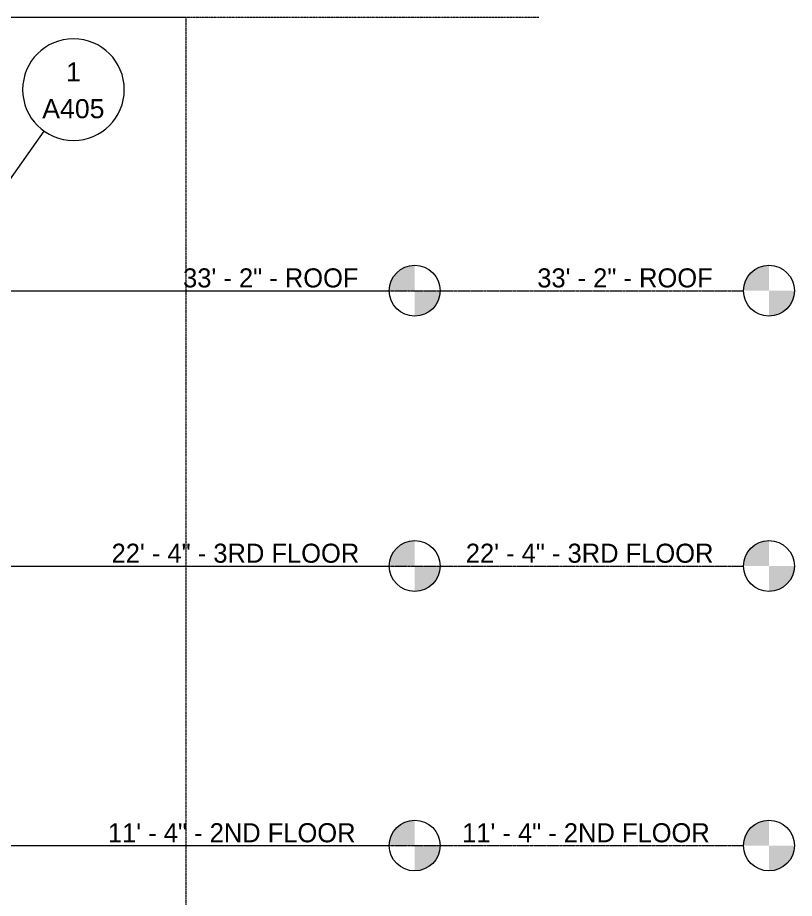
# Model space of a CAD drawing. Header units: inches. Extents: x 9594 to 15314, y -314 to 660.
# Drawn here: x 12200.6 to 12567.3, y 111.1 to 527 of the extents above; entities that cross this region are included whole.
import ezdxf

# ---------------------------------------------------------------- set-up
doc = ezdxf.new("R2010")
doc.units = ezdxf.units.IN
doc.header["$MEASUREMENT"] = 0
doc.linetypes.add('Aligning Line 1_8_', pattern=[0.25, 0.125, -0.125])
doc.linetypes.add('Grid Line 1_2_', pattern=[0.875, 0.5, -0.125, 0.125, -0.125])
for name, color, linetype, lineweight in [('0-1', 7, 'Continuous', 5), ('0-4', 165, 'Continuous', 5), ('A-ANNO-SYMB', 150, 'Continuous', 9), ('A-FLOR-LEVL', 51, 'Continuous', 9), ('A-FLOR-LEVL-1', 51, 'Grid Line 1_2_', 9), ('A-FLOR-LEVL-2', 147, 'Continuous', 9), ('G-ANNO-SYMB', 111, 'Aligning Line 1_8_', 9), ('G-ANNO-SYMB-1', 147, 'Aligning Line 1_8_', 9)]:
    doc.layers.add(name, color=color, linetype=linetype, lineweight=lineweight)
doc.styles.add('Arial', font='arial.ttf', dxfattribs={"height": 9})
doc.styles.add('Century Gothic', font='ufonts.com_century-gothic.ttf', dxfattribs={"height": 9})

# ---------------------------------------------------------------- blocks, each defined once
blk = doc.blocks.new('Level - Level Head - Circle-V179-BUILDING SECTION - EAST_WEST - LOOKING SOUTH2')
at = {"layer": 'A-FLOR-LEVL'}
h = blk.add_hatch(color=256, dxfattribs=at)
edge = h.paths.add_edge_path(flags=0)
edge.add_line((12555.28, 0), (12543.28, 0))
edge.add_arc((12555.28, 0), 12, 90, 180, ccw=False)
edge.add_line((12555.28, 12), (12555.28, 0))
h = blk.add_hatch(color=256, dxfattribs=at)
edge = h.paths.add_edge_path(flags=0)
edge.add_line((12555.28, -12), (12555.28, 0))
edge.add_line((12555.28, 0), (12567.28, 0))
edge.add_arc((12555.28, 0), 12, 270, 360, ccw=False)
at = {"layer": 'A-FLOR-LEVL-2'}
blk.add_circle((12555.28, 0), 12, dxfattribs=at)
blk = doc.blocks.new('CTR - 1st Phase -Stairs _ Elevators_rvt-1-BUILDING SECTION - EAST_WEST - LOOKING SOUTH2')
at = {"layer": 'A-FLOR-LEVL-1'}
for p, q in [((9594.29, 398), (12543.28, 398)), ((9594.29, 268), (12543.28, 268)), ((9594.29, 136), (12543.28, 136))]:
    blk.add_line(p, q, dxfattribs=at)
at = {"layer": 'G-ANNO-SYMB-1'}
blk.add_line((12446.61, 526.95), (9706.24, 526.95), dxfattribs=at)
at = {"layer": '0-4'}
for p in [(0, 398), (0, 268), (0, 136)]:
    blk.add_blockref('Level - Level Head - Circle-V179-BUILDING SECTION - EAST_WEST - LOOKING SOUTH2', p, dxfattribs=at)
at = {"layer": 'A-FLOR-LEVL', "char_height": 9, "attachment_point": 1, "style": 'Century Gothic'}
for s, insert, width in [('33\' - 2" - ROOF', (12445.91, 408.55), 104.232), ('22\' - 4" - 3RD FLOOR', (12412.16, 278.55), 145.137), ('11\' - 4" - 2ND FLOOR', (12410.42, 146.55), 147.258)]:
    blk.add_mtext(s, dxfattribs=dict(at, insert=insert, width=width))
blk = doc.blocks.new('Level - Level Head - Circle-50818-BUILDING SECTION - EAST_WEST - LOOKING SOUTH2')
at = {"layer": 'A-FLOR-LEVL'}
h = blk.add_hatch(color=256, dxfattribs=at)
edge = h.paths.add_edge_path(flags=0)
edge.add_line((12388.06, 0), (12376.06, 0))
edge.add_arc((12388.06, 0), 12, 90, 180, ccw=False)
edge.add_line((12388.06, 12), (12388.06, 0))
h = blk.add_hatch(color=256, dxfattribs=at)
edge = h.paths.add_edge_path(flags=0)
edge.add_line((12388.06, -12), (12388.06, 0))
edge.add_line((12388.06, 0), (12400.06, 0))
edge.add_arc((12388.06, 0), 12, 270, 360, ccw=False)
blk.add_circle((12388.06, 0), 12, dxfattribs=at)
blk = doc.blocks.new('Section - Callout Head-565430-BUILDING SECTION - EAST_WEST - LOOKING SOUTH2')
at = {"layer": 'A-ANNO-SYMB'}
for start, end in [(0, 180), (180, 360)]:
    blk.add_arc((12226.95, 492.95), 24, start, end, dxfattribs=at)

msp = doc.modelspace()

# ---------------------------------------------------------------- linework, layer by layer
at = {"layer": 'A-ANNO-SYMB'}
msp.add_line((12193.13, 444.97), (12213.12, 473.33), dxfattribs=at)
at = {"layer": 'A-FLOR-LEVL-1'}
for p, q in [((9660.53, 398), (12376.06, 398)), ((9660.53, 268), (12376.06, 268)), ((9660.53, 136), (12376.06, 136))]:
    msp.add_line(p, q, dxfattribs=at)
at = {"layer": 'G-ANNO-SYMB'}
for p, q in [((12446.61, 526.95), (9706.24, 526.95)), ((12280.06, 526.95), (9756.53, 526.95)), ((12280.06, 526.95), (12280.06, -183.11))]:
    msp.add_line(p, q, dxfattribs=at)

# ---------------------------------------------------------------- block references
at = {"layer": '0-1'}
msp.add_blockref('CTR - 1st Phase -Stairs _ Elevators_rvt-1-BUILDING SECTION - EAST_WEST - LOOKING SOUTH2', (0, 0), dxfattribs=at)
at = {"layer": 'A-ANNO-SYMB'}
msp.add_blockref('Section - Callout Head-565430-BUILDING SECTION - EAST_WEST - LOOKING SOUTH2', (0, 0), dxfattribs=at)
at = {"layer": 'A-FLOR-LEVL'}
for p in [(0, 398), (0, 268), (0, 136)]:
    msp.add_blockref('Level - Level Head - Circle-50818-BUILDING SECTION - EAST_WEST - LOOKING SOUTH2', p, dxfattribs=at)

# ---------------------------------------------------------------- texts
at = {"layer": 'A-ANNO-SYMB', "char_height": 9, "attachment_point": 1, "style": 'Arial'}
for s, insert, width in [('1', (12223.46, 505.85), 8.484), ('A405', (12212.21, 488.46), 35.754)]:
    msp.add_mtext(s, dxfattribs=dict(at, insert=insert, width=width))
at = {"layer": 'A-FLOR-LEVL', "char_height": 9, "attachment_point": 1, "style": 'Century Gothic'}
for s, insert, width in [('33\' - 2" - ROOF', (12278.69, 408.55), 104.232), ('22\' - 4" - 3RD FLOOR', (12244.94, 278.55), 145.137), ('11\' - 4" - 2ND FLOOR', (12243.2, 146.55), 147.258)]:
    msp.add_mtext(s, dxfattribs=dict(at, insert=insert, width=width))

doc.saveas('drawing.dxf')
